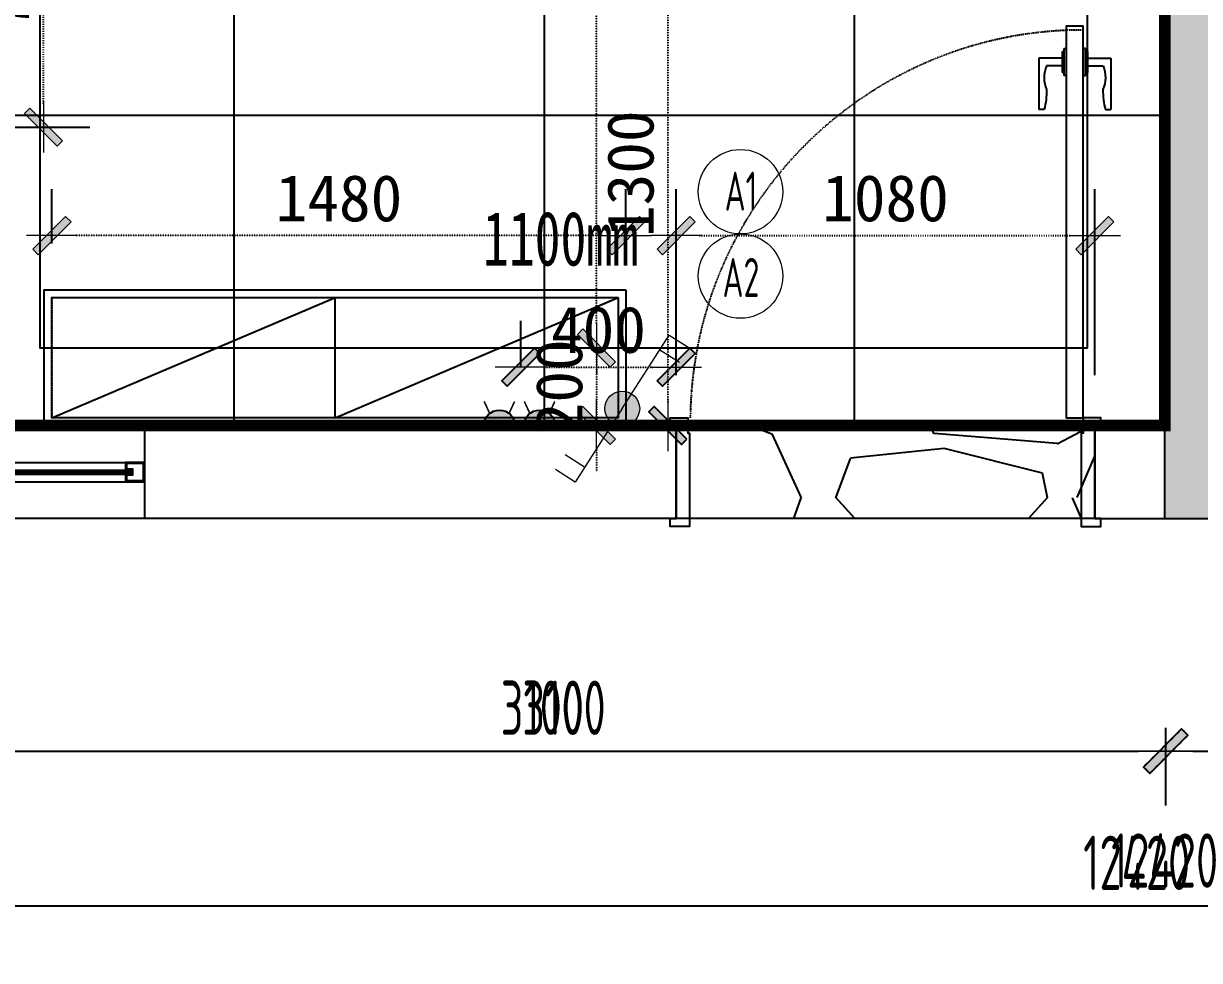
# Model space of a CAD drawing. Header units: millimetres. Extents: x -23568 to 99064, y -162914 to -58422.
# Drawn here: x 19387 to 22419, y -69076 to -66658 of the extents above; entities that cross this region are included whole.
import ezdxf
from ezdxf.enums import TextEntityAlignment as Align

# ---------------------------------------------------------------- set-up
doc = ezdxf.new("R2010")
doc.units = ezdxf.units.MM
doc.header["$LTSCALE"] = 0.01
doc.linetypes.add('ACAD_ISO03W100', pattern=[30, 12, -18])
doc.linetypes.add('HIDDEN', pattern=[9.525, 6.35, -3.175])
for name, color, linetype in [('AREA', 1, 'Continuous'), ('FC-【地面材质】', 250, 'Continuous'), ('FF-FURN【平面家具】', 51, 'Continuous'), ('FF-Win【窗】', 60, 'Continuous'), ('M-【门】', 63, 'Continuous'), ('RC-Dim【灯具尺寸】', 2, 'Continuous'), ('RC-FIN【天花造型】', 30, 'Continuous'), ('RC-FUN【家具参考线】', 250, 'ACAD_ISO03W100'), ('WALL-【原始墙体】', 6, 'Continuous'), ('X▲【插座定位】', 30, 'Continuous')]:
    doc.layers.add(name, color=color, linetype=linetype)
for name, color, linetype, lineweight in [('FF-Dim【平面家具尺】', 44, 'Continuous', 0), ('RC-Dim【天花尺寸】', 44, 'Continuous', 0), ('X▲【平面开关】', 31, 'Continuous', 0)]:
    doc.layers.add(name, color=color, linetype=linetype, lineweight=lineweight)
doc.styles.add('CCD_DIM', font='ARCHS.SHX', dxfattribs={"width": 0.7})
doc.styles.add('中文字体', font='', dxfattribs={"width": 0.7})
doc.styles.add('宋体', font='')
doc.styles.get('中文字体').set_extended_font_data('SimSun')
doc.styles.get('宋体').set_extended_font_data('SimSun')
doc.linetypes.add('ZIGZAG', pattern='A,0.00254,-5.08,[131,ltypeshp.shx,S=5.08,R=0,X=-5.08,Y=0],-10.16,[131,ltypeshp.shx,S=5.08,R=180,X=5.08,Y=0],-5.08', length=20.32254)
doc.dimstyles.new('知乐家-尺寸1：60', dxfattribs={"dimscale": 60, "dimtxt": 2, "dimasz": 1, "dimexe": 2, "dimexo": 2, "dimgap": 0.6, "dimtad": 1, "dimdec": 0, "dimdsep": 46, "dimtxsty": '宋体', "dimblk": 'WS-cj', "dimcen": 1, "dimclrd": 44, "dimclre": 44, "dimclrt": 2, "dimadec": 0, "dimazin": 2, "dimtfac": 1, "dimtdec": 4, "dimtix": 1, "dimtmove": 2, "dimatfit": 3, "dimldrblk": 'CCD_Leader_Arrow', "dimfxl": 0, "dimtolj": 1, "dimarcsym": 0})
doc.dimstyles.new('鹿白1：70', dxfattribs={"dimscale": 70, "dimtxt": 2, "dimasz": 1, "dimexe": 2, "dimexo": 2, "dimgap": 0.6, "dimtad": 1, "dimdec": 0, "dimrnd": 5, "dimdsep": 46, "dimtxsty": 'CCD_DIM', "dimblk": 'WS-cj', "dimcen": 1, "dimclrd": 44, "dimclre": 44, "dimclrt": 2, "dimadec": 0, "dimazin": 2, "dimtfac": 1, "dimtdec": 0, "dimtix": 1, "dimtmove": 2, "dimatfit": 3, "dimldrblk": 'CCD_Leader_Arrow', "dimfxl": 0, "dimtolj": 1, "dimarcsym": 0})

# ---------------------------------------------------------------- blocks, each defined once
blk = doc.blocks.new('8686')
at = {"layer": 'RC-FUN【家具参考线】'}
h = blk.add_hatch(color=250, dxfattribs=at)
h.dxf.hatch_style = 1
h.paths.add_polyline_path([(138484.7, -331188.4), (132034.7, -331188.4), (132034.7, -333833.4), (132274.7, -333833.4), (132274.7, -331428.4), (138484.7, -331428.4)])
at = {"layer": 'RC-FUN【家具参考线】', "color": 250}
for p, q in [((132034.7, -333833.4), (132034.7, -331188.4)), ((129145.6, -333593.4), (129145.6, -333243.4)), ((129145.6, -333243.4), (130645.6, -333243.4)), ((130645.6, -333243.4), (130645.6, -333593.4)), ((129165.6, -333573.4), (129165.6, -333263.4)), ((129165.6, -333263.4), (130625.6, -333263.4)), ((129165.6, -333573.4), (129895.6, -333263.4)), ((129895.6, -333573.4), (129895.6, -333263.4)), ((129895.6, -333573.4), (130625.6, -333263.4)), ((130625.6, -333263.4), (130625.6, -333573.4)), ((130625.6, -333573.4), (129165.6, -333573.4)), ((129404.7, -333593.4), (128934.7, -333593.4)), ((130645.6, -333593.4), (129145.6, -333593.4)), ((130774.7, -333593.4), (129404.7, -333593.4)), ((129404.7, -333833.4), (129404.7, -333593.4)), ((130774.7, -333833.4), (130774.7, -333593.4)), ((131854.7, -333833.4), (131854.7, -333593.4)), ((131854.7, -333593.4), (132034.7, -333593.4)), ((128984.7, -333688.4), (129354.7, -333688.4)), ((129404.7, -333688.4), (129354.7, -333688.4)), ((129354.7, -333688.4), (129354.7, -333708.4)), ((129401.7, -333691.4), (129357.7, -333691.4)), ((129357.7, -333691.4), (129357.7, -333705.4)), ((129357.7, -333705.4), (129372.7, -333705.4)), ((129372.7, -333705.4), (129372.7, -333721.4)), ((129401.7, -333735.4), (129401.7, -333691.4)), ((129404.7, -333738.4), (129404.7, -333688.4)), ((128984.7, -333708.4), (129354.7, -333708.4)), ((128984.7, -333718.4), (129354.7, -333718.4)), ((129354.7, -333708.4), (129369.7, -333708.4)), ((129369.7, -333718.4), (129354.7, -333718.4)), ((129354.7, -333718.4), (129354.7, -333738.4)), ((129372.7, -333721.4), (129357.7, -333721.4)), ((129357.7, -333721.4), (129357.7, -333735.4)), ((129357.7, -333735.4), (129401.7, -333735.4)), ((129369.7, -333708.4), (129369.7, -333718.4)), ((128984.7, -333738.4), (129354.7, -333738.4)), ((129354.7, -333738.4), (129404.7, -333738.4)), ((129404.7, -333833.4), (128934.7, -333833.4)), ((130774.7, -333833.4), (129404.7, -333833.4)), ((131854.7, -333833.4), (132274.7, -333833.4))]:
    blk.add_line(p, q, dxfattribs=at)
at = {"layer": 'RC-FUN【家具参考线】', "color": 250, "linetype": 'ZIGZAG'}
blk.add_line((128969.7, -333713.4), (129369.7, -333713.4), dxfattribs=at)
blk = doc.blocks.new('WS-cj')
blk.add_hatch(color=2).paths.add_polyline_path([(0.588, 0.818), (-0.818, -0.588), (-0.588, -0.818), (0.818, 0.588)])
at = {"color": 2, "linetype": 'ByBlock', "lineweight": 0}
for p, q in [((-1.1, 0), (0, 0)), ((0, 0), (1.1, 0))]:
    blk.add_line(p, q, dxfattribs=at)
at = {"color": 2}
blk.add_lwpolyline([(0.588, 0.818), (-0.818, -0.588), (-0.588, -0.818), (0.818, 0.588)], close=True, dxfattribs=at)
blk = doc.blocks.new('*D265')
at = {"layer": 'Defpoints', "color": 0, "transparency": 16777216}
for p in [(19229.3, -68335.6), (22331.8, -68335.6), (22331.8, -68535.6)]:
    blk.add_point(p, dxfattribs=at)
at = {"layer": 'WALL-【原始墙体】', "color": 44, "lineweight": -2, "transparency": 16777216}
for p, q in [((19229.3, -68475.6), (19229.3, -68675.6)), ((22331.8, -68475.6), (22331.8, -68675.6)), ((19299.3, -68535.6), (22261.8, -68535.6))]:
    blk.add_line(p, q, dxfattribs=at)
at = {"layer": 'WALL-【原始墙体】', "color": 44, "lineweight": -2, "transparency": 16777216, "xscale": 70, "yscale": 70, "zscale": 70, "rotation": 180}
blk.add_blockref('WS-cj', (19229.3, -68535.6), dxfattribs=at)
at = {"layer": 'WALL-【原始墙体】', "color": 44, "lineweight": -2, "transparency": 16777216, "xscale": 70, "yscale": 70, "zscale": 70}
blk.add_blockref('WS-cj', (22331.8, -68535.6), dxfattribs=at)
at = {"layer": 'WALL-【原始墙体】', "color": 2, "transparency": 16777216, "insert": (20780.5, -68423.6), "char_height": 140, "attachment_point": 5, "style": 'CCD_DIM'}
blk.add_mtext('\\A1;3100', dxfattribs=at)
blk = doc.blocks.new('CCD_Leader_Arrow')
at = {"color": 50, "linetype": 'ByBlock'}
blk.add_line((0, 0), (-1, 0), dxfattribs=at)
for points in [[(-0.859, 0.668), (-0.597, 0.852), (-0.24, 0), (0, 0)], [(-0.859, -0.668), (-0.597, -0.852), (-0.24, 0), (0, 0)]]:
    blk.add_solid(points, dxfattribs=at)
blk = doc.blocks.new('*D266')
at = {"layer": 'Defpoints', "color": 0, "transparency": 16777216}
for p in [(22331.8, -68335.6), (28539.3, -68335.6), (28539.3, -68535.6)]:
    blk.add_point(p, dxfattribs=at)
at = {"layer": 'WALL-【原始墙体】', "color": 44, "lineweight": -2, "transparency": 16777216}
for p, q in [((22331.8, -68475.6), (22331.8, -68675.6)), ((28539.3, -68475.6), (28539.3, -68675.6)), ((22401.8, -68535.6), (28469.3, -68535.6))]:
    blk.add_line(p, q, dxfattribs=at)
at = {"layer": 'WALL-【原始墙体】', "color": 44, "lineweight": -2, "transparency": 16777216, "xscale": 70, "yscale": 70, "zscale": 70, "rotation": 180}
blk.add_blockref('WS-cj', (22331.8, -68535.6), dxfattribs=at)
at = {"layer": 'WALL-【原始墙体】', "color": 44, "lineweight": -2, "transparency": 16777216, "xscale": 70, "yscale": 70, "zscale": 70}
blk.add_blockref('WS-cj', (28539.3, -68535.6), dxfattribs=at)
at = {"layer": 'WALL-【原始墙体】', "color": 2, "transparency": 16777216, "insert": (25435.5, -68420.7), "char_height": 140, "attachment_point": 5, "style": 'CCD_DIM'}
blk.add_mtext('\\A1;6210', dxfattribs=at)
blk = doc.blocks.new('*D267')
at = {"layer": 'Defpoints', "color": 0, "transparency": 16777216}
for p in [(16119.3, -68335.6), (28539.3, -68335.6), (16119.3, -68935.6)]:
    blk.add_point(p, dxfattribs=at)
at = {"layer": 'WALL-【原始墙体】', "color": 44, "lineweight": -2, "transparency": 16777216}
for p, q in [((16119.3, -68585.6), (16119.3, -69075.6)), ((28539.3, -68585.6), (28539.3, -69075.6)), ((28469.3, -68935.6), (16189.3, -68935.6))]:
    blk.add_line(p, q, dxfattribs=at)
at = {"layer": 'WALL-【原始墙体】', "color": 44, "lineweight": -2, "transparency": 16777216, "xscale": 70, "yscale": 70, "zscale": 70, "rotation": 180}
blk.add_blockref('WS-cj', (16119.3, -68935.6), dxfattribs=at)
at = {"layer": 'WALL-【原始墙体】', "color": 44, "lineweight": -2, "transparency": 16777216, "xscale": 70, "yscale": 70, "zscale": 70}
blk.add_blockref('WS-cj', (28539.3, -68935.6), dxfattribs=at)
at = {"layer": 'WALL-【原始墙体】', "color": 2, "transparency": 16777216, "insert": (22329.3, -68817.8), "char_height": 140, "attachment_point": 5, "style": 'CCD_DIM'}
blk.add_mtext('\\A1;12420', dxfattribs=at)
blk = doc.blocks.new('*U172')
at = {"color": 250, "linetype": 'ZIGZAG'}
blk.add_line((25, 414.8), (25, 14.8), dxfattribs=at)
at = {"layer": 'FF-Win【窗】', "color": 136}
for p, q in [((0, 399.8), (0, 29.8)), ((50, 399.8), (50, 29.8))]:
    blk.add_line(p, q, dxfattribs=at)
at = {"layer": 'FF-Win【窗】'}
for p, q in [((20, 399.8), (20, 29.8)), ((30, 399.8), (30, 29.8))]:
    blk.add_line(p, q, dxfattribs=at)
for points in [[(0, 449.8), (0, 399.8), (20, 399.8), (20, 414.8), (30, 414.8), (30, 399.8), (50, 399.8), (50, 449.8)], [(50, -20.2), (50, 29.8), (30, 29.8), (30, 14.8), (20, 14.8), (20, 29.8), (0, 29.8), (0, -20.2)]]:
    blk.add_lwpolyline(points, close=True, dxfattribs=at)
at = {"layer": 'FF-Win【窗】', "color": 136}
for points in [[(3, 446.8), (3, 402.8), (17, 402.8), (17, 417.8), (33, 417.8), (33, 402.8), (47, 402.8), (47, 446.8)], [(47, -17.2), (47, 26.8), (33, 26.8), (33, 11.8), (17, 11.8), (17, 26.8), (3, 26.8), (3, -17.2)]]:
    blk.add_lwpolyline(points, close=True, dxfattribs=at)
blk = doc.blocks.new('*U173')
at = {"color": 51, "ltscale": 5}
for p, q in [((-1080, 0), (-1080, 240)), ((0, 0), (0, 240))]:
    blk.add_line(p, q, dxfattribs=at)
at = {"color": 8}
for p, q in [((0, 240), (-1080, 240)), ((0, 0), (-1080, 0))]:
    blk.add_line(p, q, dxfattribs=at)
at = {"color": 51}
for p, q in [((-144.7, -948.1), (-144.7, -815.1)), ((-130.7, -815.1), (-144.7, -815.1)), ((27, -815.1), (41, -815.1)), ((41, -948.1), (41, -815.1)), ((-79.7, -973.1), (-79.7, -902.9)), ((-73.8, -903), (-79.7, -903)), ((-73.8, -973.1), (-73.8, -903)), ((-30, -973.1), (-30, -903)), ((-30, -903), (-24, -903)), ((-24, -973.1), (-24, -902.9)), ((-84.7, -928.1), (-124.7, -928.1)), ((-84.7, -965.1), (-84.7, -911)), ((-79.7, -911), (-84.7, -911)), ((-24, -911), (-19, -911)), ((-19, -965.1), (-19, -911)), ((-19, -928.1), (21, -928.1)), ((-84.7, -948.1), (-144.7, -948.1)), ((-84.7, -965.1), (-79.7, -965.1)), ((-19, -965.1), (-24, -965.1)), ((-19, -948.1), (41, -948.1)), ((-79.7, -973.1), (-73.8, -973.1)), ((-24, -973.1), (-30, -973.1))]:
    blk.add_line(p, q, dxfattribs=at)
for points in [[(-1080, 0), (-1095, 0), (-1095, -20), (-1050, -20), (-1050, 20), (-1045, 20), (-1045, 260), (-1095, 260), (-1095, 240), (-1080, 240)], [(0, 0), (15, 0), (15, -20), (-30, -20), (-30, 20), (-35, 20), (-35, 260), (15, 260), (15, 240), (0, 240)]]:
    blk.add_lwpolyline(points, dxfattribs=at)
blk.add_lwpolyline([(-30, -20), (-30, -1030), (-73.8, -1030), (-73.8, -20)], close=True, dxfattribs=at)
for points in [[(-124.7, -928.1, -0.208715), (-124.4, -866.5, 0.061819), (-130.7, -815.1, 10.704779)], [(21, -928.1, 0.208715), (20.6, -866.5, -0.061819), (27, -815.1, -10.704779)]]:
    blk.add_lwpolyline(points, format="xyb", dxfattribs=at)
at = {"color": 22, "linetype": 'ACAD_ISO03W100', "ltscale": 5}
blk.add_arc((-30.5, -9.2), 1012, 180.6094, 269.7476, dxfattribs=at)
blk = doc.blocks.new('*D359')
at = {"layer": 'Defpoints', "color": 0, "transparency": 16777216}
for p in [(19460.1, -67205.7), (19460.1, -67345.6), (20940.1, -67345.6)]:
    blk.add_point(p, dxfattribs=at)
at = {"layer": 'FF-Dim【平面家具尺】', "color": 44, "lineweight": -2, "transparency": 16777216}
for p, q in [((19460.1, -67225.6), (19460.1, -67085.7)), ((20940.1, -67225.6), (20940.1, -67085.7))]:
    blk.add_line(p, q, dxfattribs=at)
at = {"layer": 'FF-Dim【平面家具尺】', "color": 44, "linetype": 'ACAD_ISO03W100', "lineweight": -2, "transparency": 16777216}
blk.add_line((20880.1, -67205.7), (19520.1, -67205.7), dxfattribs=at)
at = {"layer": 'FF-Dim【平面家具尺】', "color": 44, "lineweight": -2, "transparency": 16777216, "xscale": 60, "yscale": 60, "zscale": 60, "rotation": 180}
blk.add_blockref('WS-cj', (19460.1, -67205.7), dxfattribs=at)
at = {"layer": 'FF-Dim【平面家具尺】', "color": 44, "lineweight": -2, "transparency": 16777216, "xscale": 60, "yscale": 60, "zscale": 60}
blk.add_blockref('WS-cj', (20940.1, -67205.7), dxfattribs=at)
at = {"layer": 'FF-Dim【平面家具尺】', "color": 2, "transparency": 16777216, "insert": (20200.1, -67109.7), "char_height": 120, "attachment_point": 5, "style": '宋体'}
blk.add_mtext('\\A1;1480', dxfattribs=at)
blk = doc.blocks.new('*D365')
at = {"layer": 'Defpoints', "color": 0, "transparency": 16777216}
for p in [(21587.2, -67495.6), (20864.4, -67695.6), (21587.2, -67695.6)]:
    blk.add_point(p, dxfattribs=at)
at = {"layer": 'RC-Dim【天花尺寸】', "color": 44, "linetype": 'ACAD_ISO03W100', "lineweight": -2, "transparency": 16777216}
for p, q in [((20864.4, -67435.6), (20864.4, -67375.6)), ((20864.4, -67495.6), (20864.4, -67695.6)), ((20864.4, -67755.6), (20864.4, -67815.6))]:
    blk.add_line(p, q, dxfattribs=at)
at = {"layer": 'RC-Dim【天花尺寸】', "color": 44, "lineweight": -2, "transparency": 16777216}
for p, q in [((21224.4, -67495.6), (20744.4, -67495.6)), ((21224.4, -67695.6), (20744.4, -67695.6))]:
    blk.add_line(p, q, dxfattribs=at)
at = {"layer": 'RC-Dim【天花尺寸】', "color": 44, "lineweight": -2, "transparency": 16777216, "xscale": 60, "yscale": 60, "zscale": 60}
for p, rotation in [((20864.4, -67495.6), 270), ((20864.4, -67695.6), 90)]:
    blk.add_blockref('WS-cj', p, dxfattribs=dict(at, rotation=rotation))
at = {"layer": 'RC-Dim【天花尺寸】', "color": 2, "transparency": 16777216, "insert": (20768.4, -67595.6), "char_height": 120, "attachment_point": 5, "rotation": 90, "style": '宋体'}
blk.add_mtext('\\A1;200', dxfattribs=at)
blk = doc.blocks.new('*D366')
at = {"layer": 'Defpoints', "color": 0, "transparency": 16777216}
for p in [(20864.4, -61520.6), (21587.2, -61520.6), (21587.2, -67495.6)]:
    blk.add_point(p, dxfattribs=at)
at = {"layer": 'RC-Dim【天花尺寸】', "color": 44, "lineweight": -2, "transparency": 16777216}
for p, q in [((21224.4, -61520.6), (20744.4, -61520.6)), ((21224.4, -67495.6), (20744.4, -67495.6))]:
    blk.add_line(p, q, dxfattribs=at)
at = {"layer": 'RC-Dim【天花尺寸】', "color": 44, "linetype": 'ACAD_ISO03W100', "lineweight": -2, "transparency": 16777216}
blk.add_line((20864.4, -67435.6), (20864.4, -61580.6), dxfattribs=at)
at = {"layer": 'RC-Dim【天花尺寸】', "color": 44, "lineweight": -2, "transparency": 16777216, "xscale": 60, "yscale": 60, "zscale": 60}
for p, rotation in [((20864.4, -61520.6), 90), ((20864.4, -67495.6), 270)]:
    blk.add_blockref('WS-cj', p, dxfattribs=dict(at, rotation=rotation))
at = {"layer": 'RC-Dim【天花尺寸】', "color": 2, "transparency": 16777216, "insert": (20768.4, -64508.1), "char_height": 120, "attachment_point": 5, "rotation": 90, "style": '宋体'}
blk.add_mtext('\\A1;5975', dxfattribs=at)
blk = doc.blocks.new('*D387')
at = {"layer": 'Defpoints', "color": 0, "transparency": 16777216}
for p in [(20779.3, -66396.1), (20779.3, -67695.6), (21048.3, -67695.6)]:
    blk.add_point(p, dxfattribs=at)
at = {"layer": 'RC-Dim【灯具尺寸】', "color": 44, "lineweight": -2, "transparency": 16777216}
for p, q in [((20899.3, -66396.1), (21168.3, -66396.1)), ((20899.3, -67695.6), (21168.3, -67695.6))]:
    blk.add_line(p, q, dxfattribs=at)
at = {"layer": 'RC-Dim【灯具尺寸】', "color": 44, "linetype": 'ACAD_ISO03W100', "lineweight": -2, "transparency": 16777216}
blk.add_line((21048.3, -66456.1), (21048.3, -67635.6), dxfattribs=at)
at = {"layer": 'RC-Dim【灯具尺寸】', "color": 44, "lineweight": -2, "transparency": 16777216, "xscale": 60, "yscale": 60, "zscale": 60}
for p, rotation in [((21048.3, -66396.1), 90), ((21048.3, -67695.6), 270)]:
    blk.add_blockref('WS-cj', p, dxfattribs=dict(at, rotation=rotation))
at = {"layer": 'RC-Dim【灯具尺寸】', "color": 2, "transparency": 16777216, "insert": (20952.3, -67045.9), "char_height": 120, "attachment_point": 5, "rotation": 90, "style": '宋体'}
blk.add_mtext('\\A1;1300', dxfattribs=at)
blk = doc.blocks.new('*U179')
blk.add_hatch(color=0).paths.add_polyline_path([(-0.6, 0, 1), (0.6, 0, 1)])
for p, q in [((0, 0), (2.121, 2.121)), ((2.121, 2.121), (2.687, 1.556)), ((1.697, 1.697), (2.263, 1.131)), ((0, 0), (-2.121, -2.121)), ((-1.697, -1.697), (-2.263, -1.131)), ((-2.121, -2.121), (-2.687, -1.556))]:
    blk.add_line(p, q)
blk.add_circle((0, 0), 0.6)
blk = doc.blocks.new('FFF')
at = {"layer": 'RC-FUN【家具参考线】'}
for points in [[(132078.4, -342107), (131980, -342205.4), (131996.1, -342221.5), (132094.5, -342123.1)], [(131996.1, -342221.5), (132094.5, -342123.1), (132078.4, -342107), (131980, -342205.4)]]:
    blk.add_hatch(color=250, dxfattribs=at).paths.add_polyline_path(points)
at = {"layer": 'RC-FUN【家具参考线】', "color": 250}
for p, q in [((132037.2, -342104.3), (132037.2, -342304.3)), ((132037.2, -342104.3), (132037.2, -342304.3)), ((129004.7, -342164.3), (131967.2, -342164.3)), ((132107.2, -342164.3), (138174.7, -342164.3)), ((138174.7, -342564.3), (125894.7, -342564.3))]:
    blk.add_line(p, q, dxfattribs=at)
at = {"layer": 'RC-FUN【家具参考线】', "color": 250, "linetype": 'ByBlock', "lineweight": 0}
for p, q in [((131960.2, -342164.3), (132037.2, -342164.3)), ((132037.2, -342164.3), (131960.2, -342164.3)), ((132037.2, -342164.3), (132114.2, -342164.3)), ((132114.2, -342164.3), (132037.2, -342164.3))]:
    blk.add_line(p, q, dxfattribs=at)
at = {"layer": 'RC-FUN【家具参考线】', "color": 250}
for points in [[(132078.4, -342107), (131980, -342205.4), (131996.1, -342221.5), (132094.5, -342123.1)], [(131996.1, -342221.5), (132094.5, -342123.1), (132078.4, -342107), (131980, -342205.4)]]:
    blk.add_lwpolyline(points, close=True, dxfattribs=at)
at = {"layer": 'RC-FUN【家具参考线】', "color": 250, "style": 'CCD_DIM', "width": 0.7}
for s, p in [('3100', (130322.6, -342122.3)), ('12420', (131824.7, -342522.3))]:
    blk.add_text(s, height=140, dxfattribs=at).set_placement(p)
blk = doc.blocks.new('A$C14176A33')
at = {"layer": 'X▲【插座定位】'}
h = blk.add_hatch(color=256, dxfattribs=at)
h.dxf.hatch_style = 1
h.paths.add_polyline_path([(3.13, 0, 1), (0.4, 0)])
blk.add_line((0.37, 0), (3.16, 0), dxfattribs=at)
at = {"layer": 'X▲【插座定位】', "const_width": 0.14}
for points in [[(0.91, 1.07), (0.42, 2.13)], [(2.62, 1.07), (3.11, 2.13)]]:
    blk.add_lwpolyline(points, dxfattribs=at)
at = {"layer": 'X▲【插座定位】'}
blk.add_arc((1.76, 0), 1.37, 0, 180, dxfattribs=at)
blk = doc.blocks.new('*D413')
at = {"layer": 'Defpoints', "color": 0, "transparency": 16777216}
for p in [(21069.3, -67545.2), (20669.3, -67590.5), (21069.3, -67590.5)]:
    blk.add_point(p, dxfattribs=at)
at = {"layer": 'X▲【插座定位】', "color": 44, "lineweight": -2, "transparency": 16777216}
for p, q in [((20669.3, -67545.2), (20669.3, -67425.2)), ((21069.3, -67545.2), (21069.3, -67425.2))]:
    blk.add_line(p, q, dxfattribs=at)
at = {"layer": 'X▲【插座定位】', "color": 44, "linetype": 'ACAD_ISO03W100', "lineweight": -2, "transparency": 16777216}
blk.add_line((20729.3, -67545.2), (21009.3, -67545.2), dxfattribs=at)
at = {"layer": 'X▲【插座定位】', "color": 44, "lineweight": -2, "transparency": 16777216, "xscale": 60, "yscale": 60, "zscale": 60, "rotation": 180}
blk.add_blockref('WS-cj', (20669.3, -67545.2), dxfattribs=at)
at = {"layer": 'X▲【插座定位】', "color": 44, "lineweight": -2, "transparency": 16777216, "xscale": 60, "yscale": 60, "zscale": 60}
blk.add_blockref('WS-cj', (21069.3, -67545.2), dxfattribs=at)
at = {"layer": 'X▲【插座定位】', "color": 2, "transparency": 16777216, "insert": (20869.3, -67449.2), "char_height": 120, "attachment_point": 5, "style": '宋体'}
blk.add_mtext('\\A1;400', dxfattribs=at)
blk = doc.blocks.new('*D447')
at = {"layer": 'Defpoints', "color": 0, "ltscale": 20, "transparency": 16777216}
for p in [(19179.3, -66175.6), (19438.1, -66175.6), (19179.3, -66925.6)]:
    blk.add_point(p, dxfattribs=at)
at = {"layer": 'FF-Dim【平面家具尺】', "color": 44, "lineweight": -2, "ltscale": 20, "transparency": 16777216}
for p, q in [((19299.3, -66175.6), (19558.1, -66175.6)), ((19299.3, -66925.6), (19558.1, -66925.6))]:
    blk.add_line(p, q, dxfattribs=at)
at = {"layer": 'FF-Dim【平面家具尺】', "color": 44, "linetype": 'ACAD_ISO03W100', "lineweight": -2, "ltscale": 20, "transparency": 16777216}
blk.add_line((19438.1, -66865.6), (19438.1, -66235.6), dxfattribs=at)
at = {"layer": 'FF-Dim【平面家具尺】', "color": 44, "lineweight": -2, "ltscale": 20, "transparency": 16777216, "xscale": 60, "yscale": 60, "zscale": 60}
for p, rotation in [((19438.1, -66175.6), 90), ((19438.1, -66925.6), 270)]:
    blk.add_blockref('WS-cj', p, dxfattribs=dict(at, rotation=rotation))
at = {"layer": 'FF-Dim【平面家具尺】', "color": 2, "ltscale": 20, "transparency": 16777216, "insert": (19342.1, -66550.6), "char_height": 120, "attachment_point": 5, "rotation": 90, "style": '宋体'}
blk.add_mtext('\\A1;750', dxfattribs=at)
blk = doc.blocks.new('*D456')
at = {"layer": 'Defpoints', "color": 0, "ltscale": 20, "transparency": 16777216}
for p in [(22149.3, -67205.7), (21069.3, -67695.6), (22149.3, -67695.6)]:
    blk.add_point(p, dxfattribs=at)
at = {"layer": 'FF-Dim【平面家具尺】', "color": 44, "lineweight": -2, "ltscale": 20, "transparency": 16777216}
for p, q in [((21069.3, -67565.7), (21069.3, -67085.7)), ((22149.3, -67565.7), (22149.3, -67085.7))]:
    blk.add_line(p, q, dxfattribs=at)
at = {"layer": 'FF-Dim【平面家具尺】', "color": 44, "linetype": 'ACAD_ISO03W100', "lineweight": -2, "ltscale": 20, "transparency": 16777216}
blk.add_line((21129.3, -67205.7), (22089.3, -67205.7), dxfattribs=at)
at = {"layer": 'FF-Dim【平面家具尺】', "color": 44, "lineweight": -2, "ltscale": 20, "transparency": 16777216, "xscale": 60, "yscale": 60, "zscale": 60, "rotation": 180}
blk.add_blockref('WS-cj', (21069.3, -67205.7), dxfattribs=at)
at = {"layer": 'FF-Dim【平面家具尺】', "color": 44, "lineweight": -2, "ltscale": 20, "transparency": 16777216, "xscale": 60, "yscale": 60, "zscale": 60}
blk.add_blockref('WS-cj', (22149.3, -67205.7), dxfattribs=at)
at = {"layer": 'FF-Dim【平面家具尺】', "color": 2, "ltscale": 20, "transparency": 16777216, "insert": (21609.3, -67109.7), "char_height": 120, "attachment_point": 5, "style": '宋体'}
blk.add_mtext('\\A1;1080', dxfattribs=at)

msp = doc.modelspace()

# ---------------------------------------------------------------- hatches: boundary and pattern name
at = {"layer": 'FC-【地面材质】'}
h = msp.add_hatch(dxfattribs=at)
h.set_pattern_fill('_USER', color=8, scale=800, double=1, pattern_type=0)
h.set_pattern_definition([(0, (22329.3, -67695.6), (0, 800), []), (90, (22329.3, -67695.6), (-800, 5e-14), [])])
h.paths.add_polyline_path([(22329.3, -61320.6), (21764.3, -61320.6), (19709.3, -61320.6), (19229.3, -61320.6), (19229.3, -64015.6), (19229.3, -64065.6), (19129.3, -64065.6), (19129.3, -62995.6), (19014.3, -62995.6), (19014.3, -60765.6), (18814.3, -60765.6), (16329.3, -60765.6), (16124.3, -60765.6), (16124.3, -63960.6), (16124.3, -64075.6), (17124.3, -64075.6), (17124.3, -63475.6), (18124.3, -63475.6), (18124.3, -64175.6), (18024.3, -64175.6), (18024.3, -63575.6), (17224.3, -63575.6), (17224.3, -64075.6), (17224.3, -64175.6), (17224.3, -65475.6), (18014.3, -65475.6), (19129.3, -65475.6), (19129.3, -64915.6), (19229.3, -64915.6), (19229.3, -65025.6), (19229.3, -65605.6), (19229.3, -65725.6), (19229.3, -66275.6), (19129.3, -66275.6), (19129.3, -65575.6), (18014.3, -65575.6), (18014.3, -65725.6), (17564.3, -65725.6), (16724.3, -65725.6), (16724.3, -65875.6), (16724.3, -66070.6), (16119.3, -66070.6), (16119.3, -66240.6), (16119.3, -67300.6), (16119.3, -67470.6), (16724.3, -67470.6), (16724.3, -67670.6), (18354.3, -67670.6), (18354.3, -67000.6), (19014.3, -67000.6), (19229.3, -67000.6), (19229.3, -67695.6), (19699.3, -67695.6), (21069.3, -67695.6), (22149.3, -67695.6), (22329.3, -67695.6), (22329.3, -65290.6), (27489.3, -65290.6), (27489.3, -63800.6), (26844.3, -63800.6), (26689.3, -63800.6), (26689.3, -64250.6), (26539.3, -64250.6), (26539.3, -64130.6), (26589.3, -64130.6), (26589.3, -63560.6), (26844.3, -63560.6), (27784.3, -63560.6), (27784.3, -61285.6), (27664.3, -61285.6), (25639.3, -61285.6), (25639.3, -61385.6), (25639.3, -62830.6), (25139.3, -62830.6), (25139.3, -64130.6), (25689.3, -64130.6), (25689.3, -64250.6), (24989.3, -64250.6), (24989.3, -64130.6), (25039.3, -64130.6), (25039.3, -62730.6), (25539.3, -62730.6), (25539.3, -61385.6), (25039.3, -61385.6), (25039.3, -61285.6), (24719.3, -61285.6), (22544.3, -61285.6), (22544.3, -63550.6), (24089.3, -63550.6), (24089.3, -64130.6), (24139.3, -64130.6), (24139.3, -64250.6), (23989.3, -64250.6), (23989.3, -63650.6), (22429.3, -63650.6), (22429.3, -64250.6), (22329.3, -64250.6)])
h = msp.add_hatch(dxfattribs=at)
h.set_pattern_fill('GRAVEL', color=8, scale=50)
h.set_pattern_definition([(228.012788, (-108791.04, 253420.03), (-10160, -11430), [170.8607, -16915.242]), (184.969741, (-108905.34, 253293.03), (15239.999994, 1270.000072), [293.2024, -29027.0244]), (132.510447, (-109197.44, 253267.63), (12700.000005, -13969.999995), [206.7408, -20467.3614]), (267.273689, (-109692.74, 252950.13), (1270.000003, 25400), [267.0023, -26433.2187]), (292.833654, (-109705.44, 252683.43), (-6350, 15240), [261.817, -25919.904]), (357.273689, (-109603.84, 252442.13), (-25400, 1270.000003), [267.0023, -26433.2187]), (37.69424, (-109337.14, 252429.43), (-16509.999999, -12700.000001), [353.097, -34956.5577]), (72.255328, (-109057.74, 252645.33), (8890.0000024, 27939.999999), [333.3598, -33002.6283]), (121.429566, (-108956.14, 252962.83), (-10160.000001, 16509.999999), [267.9065, -26522.773]), (175.23636, (-109095.84, 253191.43), (13970, -1270.000002), [305.8566, -14986.9685]), (222.397438, (-109400.64, 253216.83), (-15239.9999995, -13970.0000005), [395.539, -39158.3863]), (138.814075, (-108435.44, 252937.43), (-8890, 7620), [135.0023, -13365.283]), (171.469234, (-108537.04, 253026.33), (16510, -2539.999997), [256.841, -25427.3195]), (225, (-108791, 253064.4), (-2e-13, -1270), [179.6047, -1616.4466]), (203.19859, (-108879.94, 253216.83), (6350, 2540), [96.7207, -9575.311]), (291.80141, (-108968.84, 253178.73), (-1270, 3810), [136.783, -6702.3765]), (30.96376, (-108918.04, 253051.73), (3810, 2540), [222.16, -7183.149]), (161.56505, (-108727.54, 253166.03), (2540, -1270), [160.6436, -3855.449]), (16.38954, (-109705.44, 253178.73), (12700, 3810), [225.044, -22279.4133]), (70.346176, (-109489.54, 253242.23), (-5080, -13970), [188.7995, -18691.108]), (293.19859, (-108727.54, 253420.03), (-2540, 6350), [193.44, -9478.592]), (343.61046, (-108651.34, 253242.23), (-12700, 3809.999999), [225.044, -22279.4133]), (339.443955, (-109705.44, 252391.33), (-6350, 2540), [217.0176, -10633.867]), (294.77514, (-109502.24, 252315.13), (-6350.000008, 13969.999997), [181.836, -18001.7967]), (66.80141, (-108714.84, 252150.03), (2540, 6350), [193.44, -9478.592]), (17.354025, (-108638.64, 252327.83), (-16510, -5080.000001), [212.8914, -21076.188]), (69.443955, (-109337.14, 252150.03), (-2540, -6350), [108.509, -10742.376]), (101.30993, (-108791.04, 252150.03), (-1270, 5080), [64.7573, -6410.9975]), (165.96376, (-108803.74, 252213.53), (3810, -1270), [261.817, -4974.5273]), (186.009006, (-109057.74, 252277.03), (12700, 1270.000001), [242.6335, -24020.6824]), (303.69007, (-108918.04, 252937.43), (-1270, 2540), [183.162, -4395.888]), (353.157227, (-108816.44, 252785.03), (21590, -2539.999999), [319.7784, -31658.0045]), (60.945396, (-108498.94, 252746.93), (-5080, -8890), [130.754, -12944.696]), (90, (-108435.4, 252861.2), (-1270, 1270), [76.2, -1193.8]), (120.256437, (-109083.14, 252315.13), (5080, -8890), [176.4335, -17466.9704]), (48.012787, (-109172.04, 252467.53), (10160, 11430), [341.7214, -16744.381]), (0, (-108943.4, 252721.5), (1270, 1270), [330.2, -939.8]), (325.304846, (-108613.24, 252721.53), (12700.000005, -8889.999993), [200.805, -19879.6584]), (254.054604, (-108448.14, 252607.23), (-1270, -5080), [184.9145, -9060.825]), (207.645975, (-108498.94, 252429.43), (-24130.000001, -12699.999998), [301.0725, -29806.232]), (175.426079, (-108765.64, 252289.73), (-16510, 1270), [318.5147, -31532.9232])])
h.paths.add_polyline_path([(22149.3, -67695.6), (21069.3, -67695.6), (21069.3, -67935.6), (22149.3, -67935.6)])
at = {"layer": 'WALL-【原始墙体】'}
h = msp.add_hatch(color=8, dxfattribs=at)
h.dxf.hatch_style = 1
h.paths.add_polyline_path([(28779.3, -65290.6), (22329.3, -65290.6), (22329.3, -67935.6), (22569.3, -67935.6), (22569.3, -65530.6), (28779.3, -65530.6)])

# ---------------------------------------------------------------- linework, layer by layer
at = {"layer": 'AREA'}
msp.add_line((21069.3, -67695.6), (22149.3, -67695.6), dxfattribs=at)
at = {"layer": 'AREA', "linetype": 'HIDDEN', "ltscale": 18, "const_width": 30}
msp.add_lwpolyline([(23989.3, -63650.6), (22429.3, -63650.6), (22429.3, -64250.6), (22329.3, -64250.6), (22329.3, -61320.6), (21764.3, -61320.6), (19709.3, -61320.6), (19229.3, -61320.6), (19229.3, -64015.6), (19229.3, -64065.6), (19229.3, -64915.6), (19229.3, -65025.6), (19229.3, -65605.6), (19229.3, -65725.6), (19229.3, -66275.6), (19229.3, -67000.6), (19229.3, -67695.6), (19699.3, -67695.6), (21069.3, -67695.6), (22149.3, -67695.6), (22329.3, -67695.6), (22329.3, -65290.6), (27489.3, -65290.6)], dxfattribs=at)
at = {"layer": 'FC-【地面材质】', "color": 8}
for p, q in [((21069.3, -67695.6), (22149.3, -67695.6)), ((22149.3, -67935.6), (21069.3, -67935.6))]:
    msp.add_line(p, q, dxfattribs=at)
at = {"layer": 'FF-FURN【平面家具】', "color": 8}
for p, q in [((19460.1, -67675.6), (20190.1, -67365.6)), ((20190.1, -67675.6), (20190.1, -67365.6)), ((20190.1, -67675.6), (20920.1, -67365.6))]:
    msp.add_line(p, q, dxfattribs=at)
at = {"layer": 'FF-FURN【平面家具】', "color": 51}
msp.add_lwpolyline([(20940.1, -67345.6), (20940.1, -67695.6), (19440.1, -67695.6), (19440.1, -67345.6)], close=True, dxfattribs=at)
at = {"layer": 'FF-FURN【平面家具】', "color": 8}
msp.add_lwpolyline([(20920.1, -67365.6), (20920.1, -67675.6), (19460.1, -67675.6), (19460.1, -67365.6)], close=True, dxfattribs=at)
at = {"layer": 'RC-FIN【天花造型】'}
for points in [[(19229.3, -61320.6), (22329.3, -61320.6), (22329.3, -67695.6), (19229.3, -67695.6)], [(19429.3, -61520.6), (22129.3, -61520.6), (22129.3, -67495.6), (19429.3, -67495.6)]]:
    msp.add_lwpolyline(points, close=True, dxfattribs=at)
at = {"layer": 'WALL-【原始墙体】'}
for p, q in [((22329.3, -67935.6), (22329.3, -65290.6)), ((21069.3, -67695.6), (19699.3, -67695.6)), ((19699.3, -67935.6), (19699.3, -67695.6)), ((21069.3, -67935.6), (21069.3, -67695.6)), ((22149.3, -67935.6), (22149.3, -67695.6)), ((22149.3, -67695.6), (22329.3, -67695.6)), ((21069.3, -67935.6), (19699.3, -67935.6)), ((22149.3, -67935.6), (22569.3, -67935.6))]:
    msp.add_line(p, q, dxfattribs=at)
at = {"layer": 'WALL-【原始墙体】', "color": 8}
for p, q in [((19699.3, -67695.6), (19229.3, -67695.6)), ((19699.3, -67935.6), (19229.3, -67935.6))]:
    msp.add_line(p, q, dxfattribs=at)
at = {"layer": 'X▲【平面开关】', "color": 2}
for centre in [(21235.5, -67092.3), (21235.5, -67310)]:
    msp.add_circle(centre, 108.9, dxfattribs=at)

# ---------------------------------------------------------------- block references
for name, p in [('FFF', (-109705.4, 273628.7)), ('8686', (-109705.4, 265897.8))]:
    msp.add_blockref(name, p)
at = {"layer": 'M-【门】', "xscale": -1, "rotation": 180.000000000419}
msp.add_blockref('*U173', (22149.3, -67695.6), dxfattribs=at)
at = {"layer": 'WALL-【原始墙体】', "color": 8, "rotation": 89.99999999999999}
msp.add_blockref('*U172', (19679.1, -67840.6), dxfattribs=at)
at = {"layer": 'X▲【平面开关】', "xscale": 74.99930608239988, "yscale": 74.99930608239988, "zscale": 74.99930608239988, "rotation": 12.43181569158353}
msp.add_blockref('*U179', (20930.5, -67651.7), dxfattribs=at)
at = {"layer": 'X▲【插座定位】', "color": 30, "ltscale": 0.5, "xscale": -29.22374429225496, "yscale": 29.22374429225496, "zscale": 29.22374429225496}
for p in [(20665.3, -67695.6), (20768.9, -67695.6)]:
    msp.add_blockref('A$C14176A33', p, dxfattribs=at)

# ---------------------------------------------------------------- texts
at = {"layer": 'X▲【平面开关】', "color": 2, "style": 'CCD_DIM', "width": 0.7}
for s, p in [('A1', (21236.7, -67141.4)), ('A2', (21236.7, -67364.1))]:
    msp.add_text(s, height=100.8, dxfattribs=at).set_placement(p, align=Align.CENTER)
at = {"layer": 'X▲【插座定位】', "color": 30, "ltscale": 0.5, "style": '中文字体', "width": 0.7}
msp.add_text('1100mm', height=140, dxfattribs=at).set_placement((20571.4, -67282.9, 0))

# ---------------------------------------------------------------- dimensions: what is measured, and where the dimension line sits
at = {"layer": 'FF-Dim【平面家具尺】', "ltscale": 20}
dim = msp.add_linear_dim(base=(19438.1, -66175.6), p1=(19179.3, -66925.6), p2=(19179.3, -66175.6), angle=90, dimstyle='知乐家-尺寸1：60', override={"dimfxl": 6, "dimarcsym": 1}, dxfattribs=at)
dim.commit()
dim.dimension.update_dxf_attribs({"geometry": '*D447', "text_midpoint": (19342.1, -66550.6)})
at = {"layer": 'FF-Dim【平面家具尺】'}
dim = msp.add_linear_dim(base=(19460.1, -67205.7), p1=(20940.1, -67345.6), p2=(19460.1, -67345.6), dimstyle='知乐家-尺寸1：60', override={"dimfxl": 6, "dimarcsym": 1}, dxfattribs=at)
dim.commit()
dim.dimension.update_dxf_attribs({"geometry": '*D359', "text_midpoint": (20200.1, -67109.7)})
at = {"layer": 'FF-Dim【平面家具尺】', "ltscale": 20}
dim = msp.add_linear_dim(base=(22149.3, -67205.7), p1=(21069.3, -67695.6), p2=(22149.3, -67695.6), dimstyle='知乐家-尺寸1：60', override={"dimfxl": 6, "dimarcsym": 1}, dxfattribs=at)
dim.commit()
dim.dimension.update_dxf_attribs({"geometry": '*D456', "text_midpoint": (21609.3, -67109.7)})
at = {"layer": 'RC-Dim【天花尺寸】'}
for base, p2, picture, middle in [((20864.4, -61520.6), (21587.2, -61520.6), '*D366', (20768.4, -64508.1)), ((20864.4, -67695.6), (21587.2, -67695.6), '*D365', (20768.4, -67595.6))]:
    dim = msp.add_linear_dim(base=base, p1=(21587.2, -67495.6), p2=p2, angle=90, dimstyle='知乐家-尺寸1：60', override={"dimfxl": 6, "dimarcsym": 1}, dxfattribs=at)
    dim.commit()
    dim.dimension.update_dxf_attribs({"geometry": picture, "text_midpoint": middle})
at = {"layer": 'RC-Dim【灯具尺寸】'}
dim = msp.add_linear_dim(base=(21048.2845282, -67695.6011461), p1=(20779.2728871, -66396.1011461), p2=(20779.2728871, -67695.6011461), angle=90, dimstyle='知乐家-尺寸1：60', override={"dimfxl": 6, "dimarcsym": 1}, dxfattribs=at)
dim.commit()
dim.dimension.update_dxf_attribs({"geometry": '*D387', "text_midpoint": (20952.2845282, -67045.8511461)})
at = {"layer": 'WALL-【原始墙体】'}
for base, p1, p2, picture, middle in [((16119.3, -68935.6), (28539.3, -68335.6), (16119.3, -68335.6), '*D267', (22329.3, -68817.8)), ((22331.7728871, -68535.6011461), (19229.2728871, -68335.6011461), (22331.7728871, -68335.6011461), '*D265', (20780.5228871, -68423.6011461)), ((28539.2728871, -68535.6011461), (22331.7728871, -68335.6011461), (28539.2728871, -68335.6011461), '*D266', (25435.5228871, -68420.6844794))]:
    dim = msp.add_linear_dim(base=base, p1=p1, p2=p2, dimstyle='鹿白1：70', dxfattribs=at)
    dim.commit()
    dim.dimension.update_dxf_attribs({"geometry": picture, "text_midpoint": middle})
at = {"layer": 'X▲【插座定位】'}
dim = msp.add_aligned_dim(p1=(20669.3, -67590.5), p2=(21069.3, -67590.5), distance=45.4, dimstyle='知乐家-尺寸1：60', override={"dimfxl": 6, "dimarcsym": 1}, dxfattribs=at)
dim.commit()
dim.dimension.update_dxf_attribs({"geometry": '*D413', "text_midpoint": (20869.3, -67449.2)})

doc.saveas('drawing.dxf')
